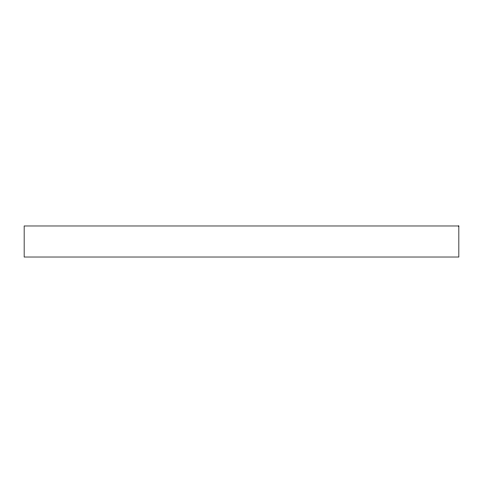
<?xml version="1.0" encoding="UTF-8"?>
<svg xmlns="http://www.w3.org/2000/svg" width="483" height="483" viewBox="0 0 483 483"><rect width="100%" height="100%" fill="white"/><g stroke="black" fill="none" stroke-linecap="round" stroke-linejoin="round"><path stroke-width="0.72" d="M458.85 225.978L24.15 225.978L24.15 257.022L458.85 257.022L458.85 225.978"/></g></svg>
